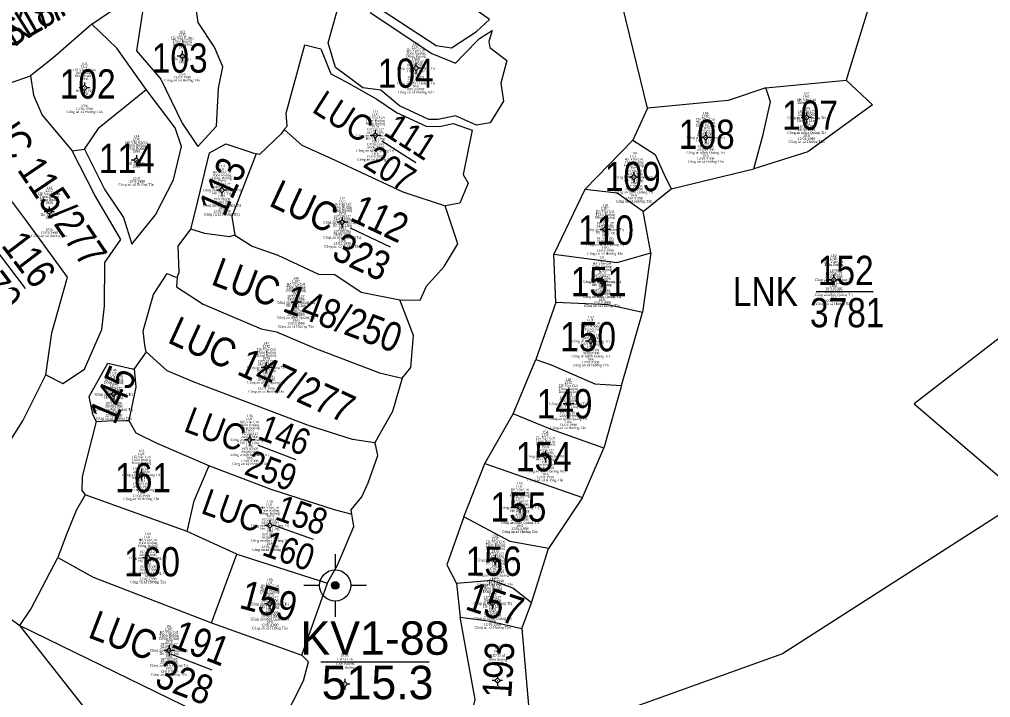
# Model space of a CAD drawing. Header units: metres. Extents: x 545779 to 547235, y 1841259 to 1843294.
# Drawn here: x 546738 to 546854.3, y 1842680.1 to 1842761.3 of the extents above; entities that cross this region are included whole.
import ezdxf
from ezdxf.enums import TextEntityAlignment as Align

# ---------------------------------------------------------------- set-up
doc = ezdxf.new("R2010")
doc.units = ezdxf.units.M
doc.header["$MEASUREMENT"] = 0
for name, color, linetype, lineweight in [('Level 10', 7, 'Continuous', 0), ('Level 11', 7, 'Continuous', 0), ('Level 13', 7, 'Continuous', 0), ('Level 14', 7, 'Continuous', 0), ('Level 15', 7, 'Continuous', 0), ('Level 31', 7, 'Continuous', 0), ('Level 8', 7, 'Continuous', 0)]:
    doc.layers.add(name, color=color, linetype=linetype, lineweight=lineweight)
doc.styles.add('Style-univcd', font='univcd.shx')
doc.styles.add('Style-vnarialNarrowI', font='vnarialNarrowI.shx')
doc.styles.add('Style-Vntimei', font='Vntimei.shx')

# ---------------------------------------------------------------- blocks, each defined once
blk = doc.blocks.new('DKCDV')
at = {"layer": 'Level 8', "linetype": 'Continuous', "lineweight": 0}
h = blk.add_hatch(color=7, dxfattribs=at)
edge = h.paths.add_edge_path()
edge.add_arc((-0.0025, 0), 1.500009, 0, 360)
at = {"layer": 'Level 8', "color": 1, "linetype": 'Continuous', "lineweight": 0}
for p, q in [((0, 12.500078), (0, 6.266706)), ((-6.233372, 0), (-12.500078, 0)), ((12.500078, 0), (6.266706, 0)), ((0, -6.266706), (0, -12.500078))]:
    blk.add_line(p, q, dxfattribs=at)
for radius in [6.250039, 1.500009]:
    blk.add_circle((-0.0025, 0), radius, dxfattribs=at)
blk = doc.blocks.new('N_THUA_154')
at = {"layer": 'Level 13', "color": 230, "linetype": 'Continuous', "lineweight": 0, "style": 'Style-vnarialNarrowI'}
blk.add_text('102', height=3.49998, dxfattribs=at).set_placement((0.117816, -0.00001), align=Align.MIDDLE_CENTER)
blk = doc.blocks.new('N_THUA_156')
at = {"layer": 'Level 13', "color": 230, "linetype": 'Continuous', "lineweight": 0, "style": 'Style-vnarialNarrowI'}
blk.add_text('103', height=3.49998, dxfattribs=at).set_placement((0.109485, -0.00001), align=Align.MIDDLE_CENTER)
blk = doc.blocks.new('N_THUA_158')
at = {"layer": 'Level 13', "color": 230, "linetype": 'Continuous', "lineweight": 0, "style": 'Style-vnarialNarrowI'}
blk.add_text('104', height=3.49998, dxfattribs=at).set_placement((0.107401, -0.00001), align=Align.MIDDLE_CENTER)
blk = doc.blocks.new('N_THUA_163')
at = {"layer": 'Level 13', "color": 230, "linetype": 'Continuous', "lineweight": 0, "style": 'Style-vnarialNarrowI'}
blk.add_text('107', height=3.49998, dxfattribs=at).set_placement((0.239274, -0.00001), align=Align.MIDDLE_CENTER)
blk = doc.blocks.new('N_THUA_165')
at = {"layer": 'Level 13', "color": 230, "linetype": 'Continuous', "lineweight": 0, "style": 'Style-vnarialNarrowI'}
blk.add_text('108', height=3.49998, dxfattribs=at).set_placement((0.168231, -0.00001), align=Align.MIDDLE_CENTER)
blk = doc.blocks.new('N_THUA_167')
at = {"layer": 'Level 13', "color": 230, "linetype": 'Continuous', "lineweight": 0, "style": 'Style-vnarialNarrowI'}
blk.add_text('109', height=3.49998, dxfattribs=at).set_placement((0.14329, -0.00001), align=Align.MIDDLE_CENTER)
blk = doc.blocks.new('N_THUA_169')
at = {"layer": 'Level 13', "color": 230, "linetype": 'Continuous', "lineweight": 0, "style": 'Style-vnarialNarrowI'}
blk.add_text('110', height=3.49998, dxfattribs=at).set_placement((0.134692, -0.00001), align=Align.MIDDLE_CENTER)
blk = doc.blocks.new('N_THUA_170')
at = {"layer": 'Level 13', "color": 230, "linetype": 'Continuous', "lineweight": 13, "flags": 128}
blk.add_lwpolyline([(-2.826694, -0.005091), (2.527572, -0.000602)], dxfattribs=at)
at = {"layer": 'Level 13', "color": 230, "linetype": 'Continuous', "lineweight": 0, "style": 'Style-vnarialNarrowI'}
blk.add_text('111', height=3.499928, rotation=0.000043, dxfattribs=at).set_placement((0.158255, 0.775939), align=Align.CENTER)
blk.add_text('LUC ', height=3.499928, rotation=0.000043, dxfattribs=at).set_placement((-3.76913, -0.008051), align=Align.MIDDLE_RIGHT)
blk.add_text('207', height=3.499928, rotation=0.000043, dxfattribs=at).set_placement((0.09137, -0.774834), align=Align.TOP_CENTER)
blk = doc.blocks.new('N_THUA_171')
at = {"layer": 'Level 13', "color": 230, "linetype": 'Continuous', "lineweight": 13, "flags": 128}
blk.add_lwpolyline([(-2.840601, 0.001657), (2.473885, 0.002746)], dxfattribs=at)
at = {"layer": 'Level 13', "color": 230, "linetype": 'Continuous', "lineweight": 0, "style": 'Style-vnarialNarrowI'}
blk.add_text('112', height=3.499984, rotation=359.999956, dxfattribs=at).set_placement((-0.068313, 0.782724), align=Align.CENTER)
blk.add_text('LUC ', height=3.499984, rotation=359.999956, dxfattribs=at).set_placement((-3.7747, 0.000525), align=Align.MIDDLE_RIGHT)
blk.add_text('323', height=3.499984, rotation=359.999956, dxfattribs=at).set_placement((-0.073855, -0.776832), align=Align.TOP_CENTER)
blk = doc.blocks.new('N_THUA_173')
at = {"layer": 'Level 13', "color": 230, "linetype": 'Continuous', "lineweight": 0, "style": 'Style-vnarialNarrowI'}
blk.add_text('113', height=3.49998, rotation=65.981928, dxfattribs=at).set_placement((0.047414, 0.104839), align=Align.MIDDLE_CENTER)
blk = doc.blocks.new('N_THUA_175')
at = {"layer": 'Level 13', "color": 230, "linetype": 'Continuous', "lineweight": 0, "style": 'Style-vnarialNarrowI'}
blk.add_text('114', height=3.49998, dxfattribs=at).set_placement((0.107401, -0.00001), align=Align.MIDDLE_CENTER)
blk = doc.blocks.new('N_THUA_176')
at = {"layer": 'Level 13', "color": 230, "linetype": 'Continuous', "lineweight": 0, "style": 'Style-vnarialNarrowI'}
blk.add_text('LUC 115/277', height=3.499982, rotation=359.999898, dxfattribs=at).set_placement((0.242758, -0.004324), align=Align.MIDDLE_CENTER)
blk = doc.blocks.new('N_THUA_177')
at = {"layer": 'Level 13', "color": 230, "linetype": 'Continuous', "lineweight": 13, "flags": 128}
blk.add_lwpolyline([(-2.840066, -0.001572), (2.540073, 0.003519)], dxfattribs=at)
at = {"layer": 'Level 13', "color": 230, "linetype": 'Continuous', "lineweight": 0, "style": 'Style-vnarialNarrowI'}
blk.add_text('116', height=3.499855, rotation=359.999998, dxfattribs=at).set_placement((0.015637, 0.778745), align=Align.CENTER)
blk.add_text('LUC ', height=3.499855, rotation=359.999998, dxfattribs=at).set_placement((-3.777331, -0.00304), align=Align.MIDDLE_RIGHT)
blk.add_text('379', height=3.499855, rotation=359.999998, dxfattribs=at).set_placement((-0.004657, -0.777987), align=Align.TOP_CENTER)
blk = doc.blocks.new('N_THUA_217')
at = {"layer": 'Level 13', "color": 230, "linetype": 'Continuous', "lineweight": 0, "style": 'Style-vnarialNarrowI'}
blk.add_text('145', height=3.49998, rotation=66.447736, dxfattribs=at).set_placement((0.055882, 0.128301), align=Align.MIDDLE_CENTER)
blk = doc.blocks.new('N_THUA_218')
at = {"layer": 'Level 13', "color": 230, "linetype": 'Continuous', "lineweight": 13, "flags": 128}
blk.add_lwpolyline([(-2.831146, 0.010075), (2.552808, 0.003431)], dxfattribs=at)
at = {"layer": 'Level 13', "color": 230, "linetype": 'Continuous', "lineweight": 0, "style": 'Style-vnarialNarrowI'}
blk.add_text('146', height=3.499946, rotation=359.999991, dxfattribs=at).set_placement((0.027345, 0.781956), align=Align.CENTER)
blk.add_text('LUC ', height=3.499946, rotation=359.999991, dxfattribs=at).set_placement((-3.769235, -0.005524), align=Align.MIDDLE_RIGHT)
blk.add_text('259', height=3.499946, rotation=359.999991, dxfattribs=at).set_placement((0.003604, -0.775409), align=Align.TOP_CENTER)
blk = doc.blocks.new('N_THUA_219')
at = {"layer": 'Level 13', "color": 230, "linetype": 'Continuous', "lineweight": 0, "style": 'Style-vnarialNarrowI'}
blk.add_text('LUC 147/277', height=3.499973, rotation=0.000041, dxfattribs=at).set_placement((0.241784, 0.007501), align=Align.MIDDLE_CENTER)
blk = doc.blocks.new('N_THUA_220')
at = {"layer": 'Level 13', "color": 230, "linetype": 'Continuous', "lineweight": 0, "style": 'Style-vnarialNarrowI'}
blk.add_text('LUC 148/250', height=3.499975, rotation=0.000091, dxfattribs=at).set_placement((0.135414, 0.004953), align=Align.MIDDLE_CENTER)
blk = doc.blocks.new('N_THUA_222')
at = {"layer": 'Level 13', "color": 230, "linetype": 'Continuous', "lineweight": 0, "style": 'Style-vnarialNarrowI'}
blk.add_text('149', height=3.49998, dxfattribs=at).set_placement((0.14329, -0.00001), align=Align.MIDDLE_CENTER)
blk = doc.blocks.new('N_THUA_224')
at = {"layer": 'Level 13', "color": 230, "linetype": 'Continuous', "lineweight": 0, "style": 'Style-vnarialNarrowI'}
blk.add_text('150', height=3.49998, dxfattribs=at).set_placement((0.134692, -0.00001), align=Align.MIDDLE_CENTER)
blk = doc.blocks.new('N_THUA_226')
at = {"layer": 'Level 13', "color": 230, "linetype": 'Continuous', "lineweight": 0, "style": 'Style-vnarialNarrowI'}
blk.add_text('151', height=3.49998, dxfattribs=at).set_placement((0.304692, -0.00001), align=Align.MIDDLE_CENTER)
blk = doc.blocks.new('N_THUA_227')
at = {"layer": 'Level 13', "color": 230, "linetype": 'Continuous', "lineweight": 13, "flags": 128}
blk.add_lwpolyline([(-2.65, 0), (4.16, 0)], dxfattribs=at)
at = {"layer": 'Level 13', "color": 230, "linetype": 'Continuous', "lineweight": 0, "style": 'Style-vnarialNarrowI'}
blk.add_text('152', height=3.49998, dxfattribs=at).set_placement((0.877816, 0.78), align=Align.CENTER)
blk.add_text('LNK ', height=3.49998, dxfattribs=at).set_placement((-3.719752, -0.00001), align=Align.MIDDLE_RIGHT)
blk.add_text('3781', height=3.49998, dxfattribs=at).set_placement((1.059544, -0.78002), align=Align.TOP_CENTER)
blk = doc.blocks.new('N_THUA_230')
at = {"layer": 'Level 13', "color": 230, "linetype": 'Continuous', "lineweight": 0, "style": 'Style-vnarialNarrowI'}
blk.add_text('154', height=3.49998, dxfattribs=at).set_placement((0.107401, -0.00001), align=Align.MIDDLE_CENTER)
blk = doc.blocks.new('N_THUA_232')
at = {"layer": 'Level 13', "color": 230, "linetype": 'Continuous', "lineweight": 0, "style": 'Style-vnarialNarrowI'}
blk.add_text('155', height=3.49998, dxfattribs=at).set_placement((0.138831, -0.00001), align=Align.MIDDLE_CENTER)
blk = doc.blocks.new('N_THUA_234')
at = {"layer": 'Level 13', "color": 230, "linetype": 'Continuous', "lineweight": 0, "style": 'Style-vnarialNarrowI'}
blk.add_text('156', height=3.49998, dxfattribs=at).set_placement((0.168779, -0.00001), align=Align.MIDDLE_CENTER)
blk = doc.blocks.new('N_THUA_236')
at = {"layer": 'Level 13', "color": 230, "linetype": 'Continuous', "lineweight": 0, "style": 'Style-vnarialNarrowI'}
blk.add_text('157', height=3.49998, rotation=341.480419, dxfattribs=at).set_placement((0.229251, -0.080689), align=Align.MIDDLE_CENTER)
blk = doc.blocks.new('N_THUA_237')
at = {"layer": 'Level 13', "color": 230, "linetype": 'Continuous', "lineweight": 13, "flags": 128}
blk.add_lwpolyline([(-2.853633, 0.000339), (2.477676, -0.004188)], dxfattribs=at)
at = {"layer": 'Level 13', "color": 230, "linetype": 'Continuous', "lineweight": 0, "style": 'Style-vnarialNarrowI'}
blk.add_text('158', height=3.499802, rotation=359.999766, dxfattribs=at).set_placement((-0.020489, 0.781734), align=Align.CENTER)
blk.add_text('LUC ', height=3.499802, rotation=359.999766, dxfattribs=at).set_placement((-3.787389, -0.000145), align=Align.MIDDLE_RIGHT)
blk.add_text('160', height=3.499802, rotation=359.999766, dxfattribs=at).set_placement((-0.049854, -0.775485), align=Align.TOP_CENTER)
blk = doc.blocks.new('N_THUA_239')
at = {"layer": 'Level 13', "color": 230, "linetype": 'Continuous', "lineweight": 0, "style": 'Style-vnarialNarrowI'}
blk.add_text('159', height=3.49986, rotation=345.035719, dxfattribs=at).set_placement((0.138944, -0.033336), align=Align.MIDDLE_CENTER)
blk = doc.blocks.new('N_THUA_241')
at = {"layer": 'Level 13', "color": 230, "linetype": 'Continuous', "lineweight": 0, "style": 'Style-vnarialNarrowI'}
blk.add_text('160', height=3.49998, dxfattribs=at).set_placement((0.134692, -0.00001), align=Align.MIDDLE_CENTER)
blk = doc.blocks.new('N_THUA_243')
at = {"layer": 'Level 13', "color": 230, "linetype": 'Continuous', "lineweight": 0, "style": 'Style-vnarialNarrowI'}
blk.add_text('161', height=3.49998, dxfattribs=at).set_placement((0.304692, -0.00001), align=Align.MIDDLE_CENTER)
blk = doc.blocks.new('N_THUA_280')
at = {"layer": 'Level 13', "color": 230, "linetype": 'Continuous', "lineweight": 13, "flags": 128}
blk.add_lwpolyline([(-2.833802, 0.006005), (2.484834, 0.00885)], dxfattribs=at)
at = {"layer": 'Level 13', "color": 230, "linetype": 'Continuous', "lineweight": 0, "style": 'Style-vnarialNarrowI'}
blk.add_text('191', height=3.499974, rotation=0.000001, dxfattribs=at).set_placement((0.124099, 0.789396), align=Align.CENTER)
blk.add_text('LUC ', height=3.499974, rotation=0.000001, dxfattribs=at).set_placement((-3.775536, 0.007693), align=Align.MIDDLE_RIGHT)
blk.add_text('328', height=3.499974, rotation=0.000001, dxfattribs=at).set_placement((-0.013232, -0.774859), align=Align.TOP_CENTER)
blk = doc.blocks.new('N_THUA_283')
at = {"layer": 'Level 13', "color": 230, "linetype": 'Continuous', "lineweight": 0, "style": 'Style-vnarialNarrowI'}
blk.add_text('193', height=3.49986, rotation=86.584653, dxfattribs=at).set_placement((0.007478, 0.107526), align=Align.MIDDLE_CENTER)
blk = doc.blocks.new('N_THUA_1125')
at = {"layer": 'Level 13', "color": 230, "linetype": 'Continuous', "lineweight": 0, "style": 'Style-vnarialNarrowI'}
blk.add_text('SON 870/709', height=3.499978, rotation=359.99998, dxfattribs=at).set_placement((0.137835, 0.004252), align=Align.MIDDLE_CENTER)
blk = doc.blocks.new('CENTRD')
at = {"layer": 'Level 11', "linetype": 'Continuous', "lineweight": 0}
h = blk.add_hatch(color=3, dxfattribs=at)
edge = h.paths.add_edge_path()
edge.add_arc((-0.0025, 0), 1.500056, 0, 360)
at = {"layer": 'Level 11', "color": 3, "linetype": 'Continuous', "lineweight": 0}
for p, q in [((-6.200231, 0), (-12.600469, 0)), ((0, 6.200231), (-6.200231, 0)), ((-6.200231, 0), (0, -6.200231)), ((0, 12.600469), (0, 6.200231)), ((6.200231, 0), (0, 6.200231)), ((0, -6.200231), (6.200231, 0)), ((12.400462, 0), (6.200231, 0)), ((0, -6.200231), (0, -12.600469))]:
    blk.add_line(p, q, dxfattribs=at)

msp = doc.modelspace()

# ---------------------------------------------------------------- linework, layer by layer
at = {"layer": 'Level 10', "color": 7, "linetype": 'Continuous', "lineweight": 0, "flags": 128}
for points in [[(546853.82, 1842808.65), (546837.02, 1842753.99)], [(546813.23, 1842750.66), (546809.76, 1842764.9), (546805.01, 1842773.26), (546809.28, 1842783.19)], [(546780.56, 1842762.96), (546787.93, 1842758.13), (546789.78, 1842757.87), (546792.77, 1842759.81), (546794.33, 1842761.27), (546792.69, 1842762.42), (546787.76, 1842768.4), (546785.51, 1842770.78), (546785.81, 1842772.02), (546782.58, 1842773.54), (546779.34, 1842768.51), (546778.52, 1842765.62), (546780.56, 1842762.96)], [(546754.94, 1842766.33), (546755.53, 1842764.69), (546752.76, 1842762.19), (546752.04, 1842757.52), (546754.97, 1842754.11), (546757.51, 1842748.84), (546759.41, 1842746.07), (546761.65, 1842748.47), (546761.87, 1842753.05), (546762.41, 1842755.6), (546761.4, 1842757.93), (546759.43, 1842760.89), (546758.98, 1842764.32), (546756.77, 1842767.42)], [(546780.03, 1842762.1), (546787.41, 1842757.2), (546790.26, 1842756.01), (546791.23, 1842757.01), (546793.11, 1842758.97), (546794.65, 1842759.94), (546794.23, 1842758.61), (546794.35, 1842757.89), (546796.39, 1842756.35), (546795.69, 1842753.65), (546796.01, 1842751.48), (546794.39, 1842748.89), (546792.76, 1842748.6), (546790.24, 1842749.74), (546788.18, 1842749.3), (546787.05, 1842749.29), (546783.55, 1842750.94), (546781.33, 1842752.79), (546779.16, 1842753.07), (546777.87, 1842754.05), (546775.88, 1842755.52), (546775.02, 1842758.48), (546776.46, 1842763.59)], [(546753.22, 1842752.89), (546749.7, 1842757.81), (546746.71, 1842760.69)], [(546769.72, 1842748.08), (546770.09, 1842748.47), (546769.98, 1842750.05), (546772.2, 1842758.22), (546774.14, 1842757.75), (546775.33, 1842754.77), (546777.18, 1842753.78), (546780.85, 1842751.72), (546783.18, 1842750.11), (546786.76, 1842748.5), (546788.32, 1842748.43), (546789.99, 1842748.82), (546792.24, 1842748), (546791.17, 1842742.71), (546791.78, 1842741.66), (546790.79, 1842739.25), (546789.01, 1842738.97)], [(546739.38, 1842754.5), (546739.73, 1842752.18), (546740.76, 1842749.79), (546744.34, 1842745.52)], [(546837.02, 1842753.99), (546840.19, 1842751.05), (546832.45, 1842745.42), (546825.97, 1842743.39)], [(546827.4, 1842753.07), (546837.02, 1842753.99)], [(546745.83, 1842745.73), (546747.59, 1842748.34), (546753.22, 1842752.89)], [(546745.83, 1842745.73), (546748.28, 1842740.88), (546750.48, 1842737.57), (546751.5, 1842734.37), (546754.32, 1842737.88), (546756.48, 1842742.05), (546757.44, 1842746.07), (546756.68, 1842748.28), (546753.22, 1842752.89)], [(546827.4, 1842753.07), (546822.91, 1842751.57), (546813.23, 1842750.66)], [(546825.97, 1842743.39), (546827.11, 1842747.47), (546827.99, 1842751.4), (546827.4, 1842753.07)], [(546741.21, 1842718.72), (546741.93, 1842723.76), (546743.8, 1842730.41), (546738.77, 1842737.31), (546733.92, 1842743.69), (546732.04, 1842746.75), (546731.3, 1842750.22)], [(546813.23, 1842750.66), (546811.49, 1842746.83)], [(546769.72, 1842748.08), (546769.36, 1842747.58), (546766.8, 1842745.08), (546766.39, 1842745.19)], [(546769.72, 1842748.08), (546771.86, 1842746.2), (546775.41, 1842744.63), (546783.94, 1842740.62), (546789.01, 1842738.97)], [(546758.55, 1842736.15), (546759.14, 1842738.35), (546760.8, 1842745.29), (546762.75, 1842746.38), (546766.09, 1842745.27), (546766.39, 1842745.19)], [(546805.74, 1842740.92), (546811.49, 1842746.83)], [(546811.49, 1842746.83), (546814.18, 1842745.1), (546815.21, 1842742.8), (546816.09, 1842741)], [(546741.21, 1842718.72), (546743.22, 1842717.67), (546745.82, 1842719.39), (546747.91, 1842724.13), (546748.21, 1842726.94), (546748.25, 1842732.18), (546750.17, 1842734.94), (546747.07, 1842740.24), (546744.34, 1842745.52)], [(546744.34, 1842745.52), (546745.83, 1842745.73)], [(546766.39, 1842745.19), (546763.48, 1842737.68), (546763.83, 1842735.45)], [(546816.09, 1842741), (546825.97, 1842743.39)], [(546805.74, 1842740.92), (546802.02, 1842733.18)], [(546812.71, 1842738.27), (546809.62, 1842740.47), (546805.74, 1842740.92)], [(546812.71, 1842738.27), (546816.09, 1842741)], [(546783.59, 1842727.68), (546786.03, 1842727.64), (546786.78, 1842729.34), (546788.89, 1842731.7), (546790.54, 1842734.42), (546789.01, 1842738.97)], [(546813.65, 1842733.31), (546812.71, 1842738.27)], [(546756.91, 1842730.42), (546757.16, 1842730.97), (546757.06, 1842734.13), (546758.55, 1842736.15)], [(546763.83, 1842735.45), (546763.21, 1842735.22), (546760.23, 1842735.62), (546758.55, 1842736.15)], [(546763.83, 1842735.45), (546765.9, 1842734.12), (546768.96, 1842733.05), (546773.83, 1842730.77), (546775.82, 1842730.73), (546778.96, 1842728.62), (546783.59, 1842727.68)], [(546802.02, 1842733.18), (546809.6, 1842732.17), (546813.65, 1842733.31)], [(546802.27, 1842727.38), (546802.02, 1842733.18)], [(546813.65, 1842733.31), (546812.66, 1842726.18)], [(546753.2, 1842721.47), (546753.07, 1842722.26), (546752.84, 1842723.97), (546754.08, 1842728.32), (546755.73, 1842730.85), (546756.66, 1842730.47), (546756.91, 1842730.42)], [(546756.91, 1842730.42), (546756.85, 1842729.27), (546760.04, 1842727.19), (546766.99, 1842724.23), (546768.81, 1842723.87), (546773.41, 1842721.9), (546781.14, 1842718.95), (546783.85, 1842718.31)], [(546783.85, 1842718.31), (546784.89, 1842719.6), (546785.23, 1842723.44), (546783.59, 1842727.68)], [(546860.07, 1842726.76), (546845.16, 1842715.26), (546858.43, 1842703.9), (546829.4, 1842685.32), (546799.38, 1842674.56)], [(546802.27, 1842727.38), (546799.87, 1842720.56)], [(546812.66, 1842726.18), (546808.52, 1842727.09), (546802.27, 1842727.38)], [(546810.15, 1842717.46), (546812.66, 1842726.18)], [(546753.2, 1842721.47), (546751.78, 1842719.44)], [(546780.58, 1842710.58), (546777.92, 1842710.99), (546772.67, 1842712.66), (546758.95, 1842717.85), (546755.73, 1842719.19), (546753.2, 1842721.47)], [(546797.15, 1842714.07), (546799.87, 1842720.56)], [(546799.87, 1842720.56), (546801.7, 1842719.93), (546806.95, 1842717.64), (546810.15, 1842717.46)], [(546747.22, 1842713.13), (546746.84, 1842714.03), (546746.38, 1842716.11), (546748.64, 1842720.12), (546751.56, 1842719.45), (546751.78, 1842719.44)], [(546751.78, 1842719.44), (546751.97, 1842717.25), (546751.15, 1842713.27)], [(546737.02, 1842710.94), (546738.46, 1842713.23), (546741.21, 1842718.72)], [(546783.85, 1842718.31), (546782.71, 1842714.33), (546781.23, 1842711.72), (546780.58, 1842710.58)], [(546810.15, 1842717.46), (546808.02, 1842709.95)], [(546793.75, 1842708.12), (546797.15, 1842714.07)], [(546808.02, 1842709.95), (546801.63, 1842712.22), (546797.15, 1842714.07)], [(546747.22, 1842713.13), (546745.53, 1842706.54), (546745.51, 1842704.88), (546745.91, 1842704.35)], [(546747.22, 1842713.13), (546748.59, 1842713.21), (546750.76, 1842713.24), (546751.15, 1842713.27)], [(546751.15, 1842713.27), (546751.98, 1842711.78), (546754.51, 1842710.55), (546760.81, 1842707.83)], [(546777.83, 1842702.06), (546777.77, 1842702.55), (546779.02, 1842704.1), (546779.79, 1842705.81), (546780.96, 1842709.08), (546780.72, 1842710.21), (546780.58, 1842710.58)], [(546805.48, 1842704.04), (546808.02, 1842709.95)], [(546758.13, 1842699.98), (546758.98, 1842703.64), (546760.63, 1842707.59), (546760.81, 1842707.83)], [(546760.81, 1842707.83), (546768.13, 1842705.04), (546775.72, 1842702.6), (546777.83, 1842702.06)], [(546791.25, 1842701.74), (546793.75, 1842708.12)], [(546793.75, 1842708.12), (546805.48, 1842704.04)], [(546745.91, 1842704.35), (546744.82, 1842702.46), (546743.65, 1842699.51), (546742.62, 1842696.84)], [(546758.13, 1842699.98), (546745.91, 1842704.35)], [(546805.48, 1842704.04), (546801.37, 1842697.95)], [(546774.93, 1842693.8), (546774.99, 1842693.98), (546776.14, 1842695.92), (546778.07, 1842700.58), (546777.91, 1842701.55), (546777.83, 1842702.06)], [(546791.25, 1842701.74), (546789.21, 1842695.96), (546790.36, 1842693.73)], [(546801.37, 1842697.95), (546796.79, 1842698.76), (546791.25, 1842701.74)], [(546764.07, 1842697.26), (546758.13, 1842699.98)], [(546799.37, 1842691.42), (546801.37, 1842697.95)], [(546738.07, 1842688.73), (546739.39, 1842690.67), (546742.62, 1842696.84)], [(546742.62, 1842696.84), (546746.88, 1842694.51), (546761.04, 1842689.02)], [(546761.04, 1842689.02), (546764.07, 1842697.26)], [(546764.07, 1842697.26), (546774.93, 1842693.8)], [(546799.37, 1842691.42), (546797.11, 1842693.17), (546794.63, 1842694.09), (546790.36, 1842693.73)], [(546728.87, 1842688.9), (546732.12, 1842692.98), (546738.07, 1842688.73)], [(546771.87, 1842685.16), (546774.93, 1842693.8)], [(546790.36, 1842693.73), (546790.81, 1842689.72)], [(546798.2, 1842688.37), (546799.37, 1842691.42)], [(546791.62, 1842675.59), (546792.61, 1842679.86), (546790.81, 1842689.72)], [(546790.81, 1842689.72), (546794.15, 1842689.28), (546798.2, 1842688.37)], [(546764.01, 1842652.08), (546758.72, 1842660.14), (546747.55, 1842676.72), (546738.07, 1842688.73)], [(546738.07, 1842688.73), (546762.48, 1842676.84), (546764.93, 1842677.18), (546765.95, 1842675.79), (546766.72, 1842675.14), (546768.06, 1842675.44), (546769.42, 1842676.89), (546772.05, 1842682.07), (546772.64, 1842684.36), (546771.87, 1842685.16)], [(546761.04, 1842689.02), (546771.87, 1842685.16)], [(546798.2, 1842688.37), (546799.38, 1842674.56)]]:
    msp.add_lwpolyline(points, dxfattribs=at)
at = {"layer": 'Level 31', "color": 4, "linetype": 'Continuous', "lineweight": 0, "flags": 128}
for points in [[(546746.71, 1842760.69), (546754.94, 1842766.33)], [(546746.71, 1842760.69), (546742.05, 1842756.62), (546739.38, 1842754.5)], [(546731.3, 1842750.22), (546732.75, 1842751.33), (546734.29, 1842752.77), (546739.38, 1842754.5)]]:
    msp.add_lwpolyline(points, dxfattribs=at)
at = {"layer": 'Level 8', "color": 5, "linetype": 'Continuous', "lineweight": 13}
msp.add_line((546774.13, 1842684.38), (546787.1, 1842684.38), dxfattribs=at)

# ---------------------------------------------------------------- block references
at = {"layer": 'Level 11', "color": 3, "linetype": 'Continuous', "lineweight": 0, "xscale": 0.049998, "yscale": 0.049998, "zscale": 0.049998}
for p in [(546757.54, 1842756.88), (546785.5, 1842755.44), (546745.83, 1842753.08), (546832.28, 1842749.51), (546780.65, 1842747.37), (546820.21, 1842747.14), (546752.04, 1842744.4), (546811.61, 1842742.38), (546762.27, 1842740.82), (546741.61, 1842738.25), (546776.69, 1842736.98), (546808.17, 1842736.13), (546807.79, 1842729.88), (546835.55, 1842730.11), (546771.15, 1842727.4), (546806.44, 1842722.75), (546767.6, 1842719.61), (546749.33, 1842716.39), (546803.76, 1842715.26), (546765.61, 1842710.94), (546801.02, 1842708.99), (546752.64, 1842706.75), (546797.95, 1842702.83), (546768.02, 1842700.68), (546753.41, 1842696.81), (546795.02, 1842696.55), (546768.01, 1842691.29), (546794.69, 1842691.37), (546755.95, 1842685.74), (546777, 1842681.68), (546795.28, 1842682.14)]:
    msp.add_blockref('CENTRD', p, dxfattribs=at)
at = {"layer": 'Level 13', "color": 230, "linetype": 'Continuous', "lineweight": 0}
for name, p, xscale, yscale, zscale, rotation in [('N_THUA_1125', (546741.73, 1842762.68), 1.000001, 1.000001, 1.000001, 32.218228), ('N_THUA_170', (546783.58, 1842745.37), 0.900001, 0.900001, 0.900001, 327.581079), ('N_THUA_171', (546780.2, 1842735.11), 0.999999, 0.999999, 0.999999, 334.821569), ('N_THUA_177', (546737.17, 1842731.06), 1.000001, 1.000001, 1.000001, 307.241665), ('N_THUA_220', (546772.4, 1842727.12), 1.000001, 1.000001, 1.000001, 339.484175), ('N_THUA_219', (546766.88, 1842719.41), 1.000002, 1.000002, 1.000002, 335.412806), ('N_THUA_218', (546768.99, 1842709.39), 0.899997, 0.899997, 0.899997, 339.279387), ('N_THUA_237', (546771.12, 1842699.79), 0.9, 0.9, 0.9, 340.443031), ('N_THUA_280', (546758.77, 1842684.3), 1.000002, 1.000002, 1.000002, 338.808096)]:
    msp.add_blockref(name, p, dxfattribs=dict(at, xscale=xscale, yscale=yscale, zscale=zscale, rotation=rotation))
for name, p in [('N_THUA_156', (546757.12, 1842756.65)), ('N_THUA_158', (546784.17, 1842754.83)), ('N_THUA_154', (546746.1, 1842753.54)), ('N_THUA_163', (546832.47, 1842749.81)), ('N_THUA_165', (546820.17, 1842747.52)), ('N_THUA_175', (546750.79, 1842744.63)), ('N_THUA_173', (546762.31, 1842741.2)), ('N_THUA_167', (546811.34, 1842742.46)), ('N_THUA_169', (546808.13, 1842736.05)), ('N_THUA_227', (546836.1, 1842728.69)), ('N_THUA_226', (546807.08, 1842729.88)), ('N_THUA_224', (546806, 1842723.29)), ('N_THUA_217', (546749.16, 1842716.26)), ('N_THUA_222', (546803.18, 1842715.26)), ('N_THUA_230', (546800.72, 1842708.92)), ('N_THUA_243', (546752.54, 1842706.41)), ('N_THUA_232', (546797.65, 1842702.9)), ('N_THUA_241', (546753.78, 1842696.34)), ('N_THUA_234', (546794.65, 1842696.41)), ('N_THUA_239', (546767.77, 1842691.7)), ('N_THUA_236', (546794.79, 1842691.37)), ('N_THUA_283', (546795.37, 1842683.3))]:
    msp.add_blockref(name, p, dxfattribs=at)
at = {"layer": 'Level 13', "color": 230, "linetype": 'Continuous', "lineweight": 0, "rotation": 304.075824}
msp.add_blockref('N_THUA_176', (546740.51, 1842742.23), dxfattribs=at)
at = {"layer": 'Level 8', "color": 1, "linetype": 'Continuous', "lineweight": 0, "xscale": 0.299998, "yscale": 0.299998, "zscale": 0.299998}
msp.add_blockref('DKCDV', (546775.85, 1842693.51), dxfattribs=at)

# ---------------------------------------------------------------- texts
at = {"layer": 'Level 14', "color": 2, "linetype": 'Continuous', "lineweight": 0, "style": 'Style-vnarialNarrowI'}
msp.add_text('S1/709', height=3.5, rotation=29.5987, dxfattribs=at).set_placement((546741.46, 1842762.39), align=Align.MIDDLE_CENTER)
at = {"layer": 'Level 15', "color": 3, "linetype": 'Continuous', "lineweight": 0, "char_height": 0.3, "attachment_point": 5, "line_spacing_factor": 0.72, "style": 'Style-Vntimei'}
for s, insert in [('103\\PLUC\\PHå V¨n Kh©m\\PTh«n Ruéng\\P§ång Ruéng\\P1958\\P \\P \\P \\PHå ThÞ P¨n\\P1968\\P \\P \\P \\P25/6\\P12/01/1998\\PC«ng an x· H\xadíng T©n\\P', (546757.54, 1842756.83)), ('104\\PLUC\\PHå V¨n Cêi\\PTh«n Ruéng\\P§ång Ruéng\\P1980\\P197159326\\P09/08/2001\\PC«ng an t∅nh Qu¶ng TrÞ\\PHå ThÞ PhÓ\\P1983\\P197156281\\P21/07/2001\\PC«ng an t∅nh Qu¶ng TrÞ\\P70/6\\P08/12/2007\\PC«ng an x· H\xadíng T©n\\P', (546785.5, 1842755.39)), ('102\\PLUC\\PHå V¨n Kh©m\\PTh«n Ruéng\\P§ång Ruéng\\P1958\\P \\P \\P \\PHå ThÞ P¨n\\P1968\\P \\P \\P \\P25/6\\P12/01/1998\\PC«ng an x· H\xadíng T©n\\P', (546745.83, 1842753.03)), ('107\\PLNC\\PHå V¨n C¬i\\PTh«n Ruéng\\P \\P1979\\P197236127\\P24/02/2006\\PC«ng an t∅nh Qu¶ng TrÞ\\PHå ThÞ Ling\\P1981\\P197105395\\P28/08/1998\\PC«ng an t∅nh Qu¶ng TrÞ\\P18/6\\P12/01/1998\\PC«ng an x· H\xadíng T©n\\P', (546832.28, 1842749.46)), ('111\\PLUC\\PHå V¨n C¬i\\PTh«n Ruéng\\P§ång Ruéng\\P1979\\P197236127\\P24/02/2006\\PC«ng an t∅nh Qu¶ng TrÞ\\PHå ThÞ Ling\\P1981\\P197105395\\P28/08/1998\\PC«ng an t∅nh Qu¶ng TrÞ\\P18/6\\P12/01/1998\\PC«ng an x· H\xadíng T©n\\P', (546780.65, 1842747.32)), ('108\\PLUC\\PHå V¨n C¬i\\PTh«n Ruéng\\P§ång Ruéng\\P1979\\P197236127\\P24/02/2006\\PC«ng an t∅nh Qu¶ng TrÞ\\PHå ThÞ Ling\\P1981\\P197105395\\P28/08/1998\\PC«ng an t∅nh Qu¶ng TrÞ\\P18/6\\P12/01/1998\\PC«ng an x· H\xadíng T©n\\P', (546820.21, 1842747.09)), ('114\\PLUC\\PHå V¨n Kh©m\\PTh«n Ruéng\\P§ång Ruéng\\P1958\\P \\P \\P \\PHå ThÞ P¨n\\P1968\\P \\P \\P \\P25/6\\P12/01/1998\\PC«ng an x· H\xadíng T©n\\P', (546752.04, 1842744.35)), ('109\\PLUC\\PHå V¨n C¬i\\PTh«n Ruéng\\P§ång Ruéng\\P1979\\P197236127\\P24/02/2006\\PC«ng an t∅nh Qu¶ng TrÞ\\PHå ThÞ Ling\\P1981\\P197105395\\P28/08/1998\\PC«ng an t∅nh Qu¶ng TrÞ\\P18/6\\P12/01/1998\\PC«ng an x· H\xadíng T©n\\P', (546811.61, 1842742.33)), ('113\\PLUC\\PHå V¨n C¬i\\PTh«n Ruéng\\P§ång Ruéng\\P1979\\P197236127\\P24/02/2006\\PC«ng an t∅nh Qu¶ng TrÞ\\PHå ThÞ Ling\\P1981\\P197105395\\P28/08/1998\\PC«ng an t∅nh Qu¶ng TrÞ\\P18/6\\P12/01/1998\\PC«ng an x· H\xadíng T©n\\P', (546762.27, 1842740.77)), ('115\\PLUC\\PHå V¨n Kh©m\\PTh«n Ruéng\\P§ång Ruéng\\P1958\\P \\P \\P \\PHå ThÞ P¨n\\P1968\\P \\P \\P \\P25/6\\P12/01/1998\\PC«ng an x· H\xadíng T©n\\P', (546741.61, 1842738.2)), ('112\\PLUC\\PHå V¨n C¬i\\PTh«n Ruéng\\P§ång Ruéng\\P1979\\P197236127\\P24/02/2006\\PC«ng an t∅nh Qu¶ng TrÞ\\PHå ThÞ Ling\\P1981\\P197105395\\P28/08/1998\\PC«ng an t∅nh Qu¶ng TrÞ\\P18/6\\P12/01/1998\\PC«ng an x· H\xadíng T©n\\P', (546776.69, 1842736.93)), ('110\\PLUC\\PHå V¨n C¬i\\PTh«n Ruéng\\P§ång Ruéng\\P1979\\P197236127\\P24/02/2006\\PC«ng an t∅nh Qu¶ng TrÞ\\PHå ThÞ Ling\\P1981\\P197105395\\P28/08/1998\\PC«ng an t∅nh Qu¶ng TrÞ\\P18/6\\P12/01/1998\\PC«ng an x· H\xadíng T©n\\P', (546808.17, 1842736.08)), ('151\\PLUC\\PHå V¨n C¬i\\PTh«n Ruéng\\P§ång Ruéng\\P1979\\P197236127\\P24/02/2006\\PC«ng an t∅nh Qu¶ng TrÞ\\PHå ThÞ Ling\\P1981\\P197105395\\P28/08/1998\\PC«ng an t∅nh Qu¶ng TrÞ\\P18/6\\P12/01/1998\\PC«ng an x· H\xadíng T©n\\P', (546807.79, 1842729.83)), ('152\\PLNK\\PHå V¨n C¬i\\PTh«n Ruéng\\P \\P1979\\P197236127\\P24/02/2006\\PC«ng an t∅nh Qu¶ng TrÞ\\PHå ThÞ Ling\\P1981\\P197105395\\P28/08/1998\\PC«ng an t∅nh Qu¶ng TrÞ\\P18/6\\P12/01/1998\\PC«ng an x· H\xadíng T©n\\P', (546835.55, 1842730.06)), ('148\\PLUC\\PHå V¨n C¬i\\PTh«n Ruéng\\P§ång Ruéng\\P1979\\P197236127\\P24/02/2006\\PC«ng an t∅nh Qu¶ng TrÞ\\PHå ThÞ Ling\\P1981\\P197105395\\P28/08/1998\\PC«ng an t∅nh Qu¶ng TrÞ\\P18/6\\P12/01/1998\\PC«ng an x· H\xadíng T©n\\P', (546771.15, 1842727.35)), ('150\\PLUC\\PHå V¨n C¬i\\PTh«n Ruéng\\P§ång Ruéng\\P1979\\P197236127\\P24/02/2006\\PC«ng an t∅nh Qu¶ng TrÞ\\PHå ThÞ Ling\\P1981\\P197105395\\P28/08/1998\\PC«ng an t∅nh Qu¶ng TrÞ\\P18/6\\P12/01/1998\\PC«ng an x· H\xadíng T©n\\P', (546806.44, 1842722.7)), ('147\\PLUC\\PHå V¨n C¬i\\PTh«n Ruéng\\P§ång Ruéng\\P1979\\P197236127\\P24/02/2006\\PC«ng an t∅nh Qu¶ng TrÞ\\PHå ThÞ Ling\\P1981\\P197105395\\P28/08/1998\\PC«ng an t∅nh Qu¶ng TrÞ\\P18/6\\P12/01/1998\\PC«ng an x· H\xadíng T©n\\P', (546767.6, 1842719.56)), ('145\\PLUC\\PHå V¨n C¬i\\PTh«n Ruéng\\P§ång Ruéng\\P1979\\P197236127\\P24/02/2006\\PC«ng an t∅nh Qu¶ng TrÞ\\PHå ThÞ Ling\\P1981\\P197105395\\P28/08/1998\\PC«ng an t∅nh Qu¶ng TrÞ\\P18/6\\P12/01/1998\\PC«ng an x· H\xadíng T©n\\P', (546749.33, 1842716.34)), ('149\\PLUC\\PHå V¨n C¬i\\PTh«n Ruéng\\P§ång Ruéng\\P1979\\P197236127\\P24/02/2006\\PC«ng an t∅nh Qu¶ng TrÞ\\PHå ThÞ Ling\\P1981\\P197105395\\P28/08/1998\\PC«ng an t∅nh Qu¶ng TrÞ\\P18/6\\P12/01/1998\\PC«ng an x· H\xadíng T©n\\P', (546803.76, 1842715.21)), ('146\\PLUC\\PHå V¨n C¬i\\PTh«n Ruéng\\P§ång Ruéng\\P1979\\P197236127\\P24/02/2006\\PC«ng an t∅nh Qu¶ng TrÞ\\PHå ThÞ Ling\\P1981\\P197105395\\P28/08/1998\\PC«ng an t∅nh Qu¶ng TrÞ\\P18/6\\P12/01/1998\\PC«ng an x· H\xadíng T©n\\P', (546765.61, 1842710.89)), ('154\\PLUC\\PHå V¨n C¬i\\PTh«n Ruéng\\P§ång Ruéng\\P1979\\P197236127\\P24/02/2006\\PC«ng an t∅nh Qu¶ng TrÞ\\PHå ThÞ Ling\\P1981\\P197105395\\P28/08/1998\\PC«ng an t∅nh Qu¶ng TrÞ\\P18/6\\P12/01/1998\\PC«ng an x· H\xadíng T©n\\P', (546801.02, 1842708.94)), ('161\\PLUC\\PHå V¨n C¬i\\PTh«n Ruéng\\P§ång Ruéng\\P1979\\P197236127\\P24/02/2006\\PC«ng an t∅nh Qu¶ng TrÞ\\PHå ThÞ Ling\\P1981\\P197105395\\P28/08/1998\\PC«ng an t∅nh Qu¶ng TrÞ\\P18/6\\P12/01/1998\\PC«ng an x· H\xadíng T©n\\P', (546752.64, 1842706.7)), ('155\\PLUC\\PHå V¨n C¬i\\PTh«n Ruéng\\P§ång Ruéng\\P1979\\P197236127\\P24/02/2006\\PC«ng an t∅nh Qu¶ng TrÞ\\PHå ThÞ Ling\\P1981\\P197105395\\P28/08/1998\\PC«ng an t∅nh Qu¶ng TrÞ\\P18/6\\P12/01/1998\\PC«ng an x· H\xadíng T©n\\P', (546797.95, 1842702.78)), ('158\\PLUC\\PHå V¨n C¬i\\PTh«n Ruéng\\P§ång Ruéng\\P1979\\P197236127\\P24/02/2006\\PC«ng an t∅nh Qu¶ng TrÞ\\PHå ThÞ Ling\\P1981\\P197105395\\P28/08/1998\\PC«ng an t∅nh Qu¶ng TrÞ\\P18/6\\P12/01/1998\\PC«ng an x· H\xadíng T©n\\P', (546768.02, 1842700.63)), ('160\\PLUC\\PHå V¨n C¬i\\PTh«n Ruéng\\P§ång Ruéng\\P1979\\P197236127\\P24/02/2006\\PC«ng an t∅nh Qu¶ng TrÞ\\PHå ThÞ Ling\\P1981\\P197105395\\P28/08/1998\\PC«ng an t∅nh Qu¶ng TrÞ\\P18/6\\P12/01/1998\\PC«ng an x· H\xadíng T©n\\P', (546753.41, 1842696.76)), ('156\\PLUC\\PHå V¨n C¬i\\PTh«n Ruéng\\P§ång Ruéng\\P1979\\P197236127\\P24/02/2006\\PC«ng an t∅nh Qu¶ng TrÞ\\PHå ThÞ Ling\\P1981\\P197105395\\P28/08/1998\\PC«ng an t∅nh Qu¶ng TrÞ\\P18/6\\P12/01/1998\\PC«ng an x· H\xadíng T©n\\P', (546795.02, 1842696.5)), ('159\\PLUC\\PHå V¨n C¬i\\PTh«n Ruéng\\P§ång Ruéng\\P1979\\P197236127\\P24/02/2006\\PC«ng an t∅nh Qu¶ng TrÞ\\PHå ThÞ Ling\\P1981\\P197105395\\P28/08/1998\\PC«ng an t∅nh Qu¶ng TrÞ\\P18/6\\P12/01/1998\\PC«ng an x· H\xadíng T©n\\P', (546768.01, 1842691.24)), ('157\\PLUC\\PHå V¨n C¬i\\PTh«n Ruéng\\P§ång Ruéng\\P1979\\P197236127\\P24/02/2006\\PC«ng an t∅nh Qu¶ng TrÞ\\PHå ThÞ Ling\\P1981\\P197105395\\P28/08/1998\\PC«ng an t∅nh Qu¶ng TrÞ\\P18/6\\P12/01/1998\\PC«ng an x· H\xadíng T©n\\P', (546794.69, 1842691.32)), ('191\\PLUC\\PHå V¨n C¬i\\PTh«n Ruéng\\P§ång Ruéng\\P1979\\P197236127\\P24/02/2006\\PC«ng an t∅nh Qu¶ng TrÞ\\PHå ThÞ Ling\\P1981\\P197105395\\P28/08/1998\\PC«ng an t∅nh Qu¶ng TrÞ\\P18/6\\P12/01/1998\\PC«ng an x· H\xadíng T©n\\P', (546755.95, 1842685.69))]:
    msp.add_mtext(s, dxfattribs=dict(at, insert=insert))
at = {"layer": 'Level 15', "color": 3, "linetype": 'Continuous', "lineweight": 0, "char_height": 0.3, "attachment_point": 5, "style": 'Style-Vntimei'}
for s, insert in [('192\\PBHK\\PUBND x·\\PTh«n Ruéng\\P§ång Ruéng\\P \\P \\P \\P \\P \\P \\P \\P \\P \\P \\P \\P \\P', (546777, 1842681.63)), ('193\\PDCS\\PUBND x·\\PTh«n Ruéng\\P§ång Ruéng\\P \\P \\P \\P \\P \\P \\P \\P \\P \\P \\P \\P \\P', (546795.28, 1842682.09))]:
    msp.add_mtext(s, dxfattribs=dict(at, insert=insert))
at = {"layer": 'Level 8', "color": 230, "linetype": 'Continuous', "lineweight": 0, "style": 'Style-univcd'}
msp.add_text('KV1-88', height=4, dxfattribs=at).set_placement((546780.61, 1842685.21), align=Align.CENTER)
at = {"layer": 'Level 8', "color": 5, "linetype": 'Continuous', "lineweight": 0, "style": 'Style-univcd'}
msp.add_text('515.3', height=4, dxfattribs=at).set_placement((546780.92, 1842683.89), align=Align.TOP_CENTER)

doc.saveas('drawing.dxf')
